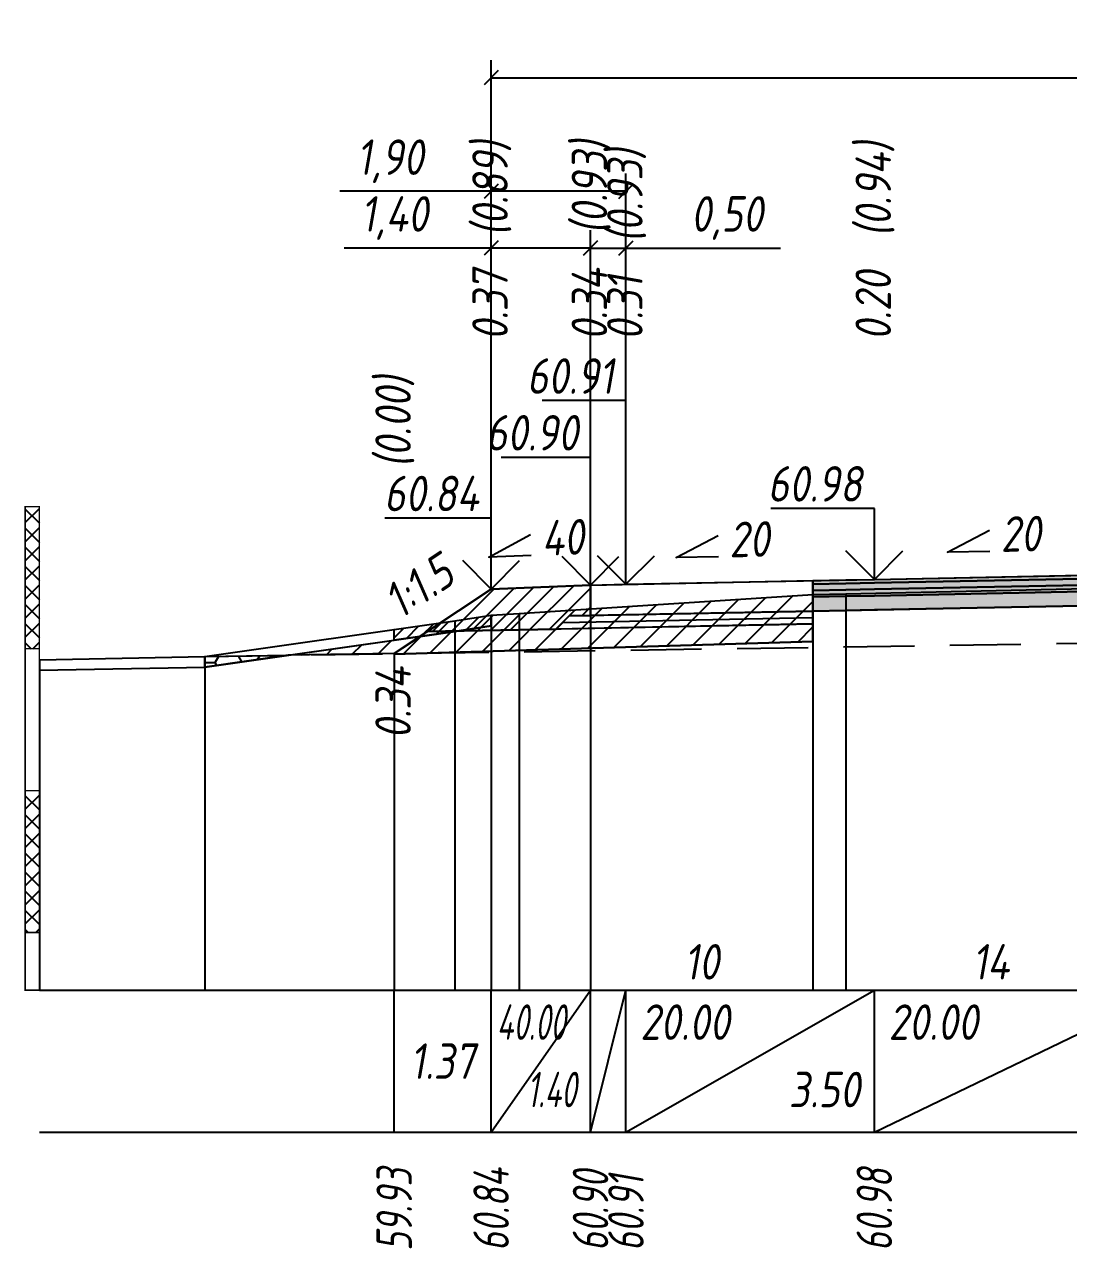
# Model space of a CAD drawing. Extents: x -717 to 1451, y -133302 to 233.
# Drawn here: x 78.9 to 152.5, y -54624.2 to -54537.9 of the extents above; entities that cross this region are included whole.
import ezdxf
from ezdxf.enums import TextEntityAlignment as Align

# ---------------------------------------------------------------- set-up
doc = ezdxf.new("R2010")
doc.units = 0
doc.linetypes.add('штриховая', pattern=[0.75, 0.5, -0.25])
for name, color, linetype in [('Интерполированный поперечник', 2, 'Continuous'), ('Код_514', 1, 'Continuous'), ('Контур_0', 7, 'Continuous'), ('Контур_2521', 7, 'Continuous'), ('Контур_2564', 7, 'Continuous'), ('Контур_2660', 7, 'Continuous'), ('Контур_2665', 7, 'Continuous'), ('Контур_400', 7, 'Continuous'), ('Контур_508', 7, 'Continuous'), ('Контур_512', 7, 'Continuous'), ('Контур_513', 7, 'Continuous'), ('Контур_818', 7, 'Continuous'), ('Красный поперечник', 1, 'Continuous'), ('Линейка абсолютных высот', 7, 'Continuous'), ('Объём_2501', 7, 'Continuous'), ('Объём_2564', 7, 'Continuous'), ('Объём_2650', 7, 'Continuous'), ('Объём_2660', 7, 'Continuous'), ('Объём_2661', 7, 'Continuous'), ('Объём_2665', 7, 'Continuous'), ('Объём_2666', 7, 'Continuous'), ('Объём_2667', 7, 'Continuous'), ('Объём_2668', 7, 'Continuous'), ('Объём_2669', 7, 'Continuous'), ('Объём_2675', 7, 'Continuous'), ('Объём_2753', 7, 'Continuous'), ('Откосы', 7, 'Continuous'), ('Отметки покрытия', 7, 'Continuous'), ('Рабочие отметки', 7, 'Continuous'), ('Рабочие отметки доп.', 7, 'Continuous'), ('Слои выравнивания', 7, 'Continuous'), ('Таблица', 7, 'Continuous'), ('Уклоны проезжей части', 7, 'Continuous'), ('Черный поперечник', 3, 'Continuous')]:
    doc.layers.add(name, color=color, linetype=linetype)
for name, color, linetype, true_color in [('Контур_2540', 2, 'Continuous', 0xffff00), ('Контур_2560', 2, 'Continuous', 0xffff00), ('Контур_2561', 7, 'Continuous', 0xff8040), ('Контур_2562', 3, 'Continuous', 0x00ff00), ('Контур_2563', 7, 'Continuous', 0xff8000), ('Контур_2570', 7, 'Continuous', 0x80ff00), ('Контур_2725', 7, 'Continuous', 0x323232), ('Контур_2736', 4, 'Continuous', 0x00ffff), ('Контур_2737', 4, 'Continuous', 0x00ffff), ('Контур_2738', 4, 'Continuous', 0x00ffff), ('Контур_2739', 4, 'Continuous', 0x00ffff), ('Контур_2741', 4, 'Continuous', 0x00ffff), ('Контур_2742', 4, 'Continuous', 0x00ffff), ('Контур_2743', 4, 'Continuous', 0x00ffff), ('Контур_2744', 7, 'Continuous', 0xa4ffff), ('Контур_2745', 7, 'Continuous', 0xa4ffff), ('Контур_2747', 4, 'Continuous', 0x00ffff), ('Контур_2748', 4, 'Continuous', 0x00ffff), ('Контур_2749', 4, 'Continuous', 0x00ffff), ('Контур_2750', 4, 'Continuous', 0x00ffff), ('Контур_2751', 4, 'Continuous', 0x00ffff), ('Контур_2752', 4, 'Continuous', 0x00ffff), ('Контур_2760', 7, 'Continuous', 0x323232), ('Контур_2761', 7, 'Continuous', 0x323232), ('Контур_2762', 7, 'Continuous', 0x323232), ('Контур_2763', 7, 'Continuous', 0x323232), ('Контур_402', 7, 'Continuous', 0xff6464), ('Контур_703', 4, 'Continuous', 0x00ffff), ('Контур_705', 4, 'Continuous', 0x00ffff), ('Контур_707', 4, 'Continuous', 0x00ffff), ('Контур_720', 131, 'Continuous', 0xaaffff), ('Объём_2500', 7, 'Continuous', 0xc0c0c0), ('Объём_2520', 7, 'Continuous', 0x80ffff), ('Объём_2540', 2, 'Continuous', 0xffff00), ('Объём_2560', 2, 'Continuous', 0xffff00), ('Объём_2561', 7, 'Continuous', 0xff8040), ('Объём_2562', 3, 'Continuous', 0x00ff00), ('Объём_2563', 7, 'Continuous', 0xff8000), ('Объём_2570', 7, 'Continuous', 0x80ff00), ('Объём_2600', 7, 'Continuous', 0x808000), ('Объём_2746', 2, 'Continuous', 0xffff00)]:
    doc.layers.add(name, color=color, linetype=linetype, true_color=true_color)
doc.styles.get("Standard").update_dxf_attribs({"font": 'txt', "height": 2.5})
doc.styles.add('М', font='romand.shx', dxfattribs={"width": 0.8, "oblique": 10, "height": 2.5})
doc.dimstyles.new('ISO-25', dxfattribs={"dimtxt": 2.5, "dimasz": 2.5, "dimexe": 1.25, "dimexo": 0.625, "dimtad": 1, "dimtxsty": 'Standard', "dimcen": 2.5, "dimadec": 0, "dimazin": 0, "dimtfac": 1, "dimtmove": 0, "dimatfit": 3, "dimfxl": 1, "dimarcsym": 0})
pattern_1 = [(45.0000013, (0, 0), (-0.67351924, 0.673519211), []), (135.0000003, (0, 0), (-0.673519222, -0.67351923), [])]

# ---------------------------------------------------------------- blocks, each defined once
blk = doc.blocks.new('_Oblique')
at = {"color": 0, "linetype": 'ByBlock', "lineweight": -2}
blk.add_line((-0.5, -0.5), (0.5, 0.5), dxfattribs=at)
blk = doc.blocks.new('*D1307')
at = {"color": 0, "lineweight": -2, "transparency": 16777216}
for p, q in [((111.832, -54577.165), (111.832, -54552.445)), ((118.832, -54576.885), (118.832, -54552.445)), ((111.832, -54553.695), (101.481, -54553.695)), ((118.832, -54553.695), (111.832, -54553.695))]:
    blk.add_line(p, q, dxfattribs=at)
at = {"layer": 'Defpoints', "color": 0, "transparency": 16777216}
for p in [(118.832, -54553.695), (111.832, -54577.79), (118.832, -54577.51)]:
    blk.add_point(p, dxfattribs=at)
at = {"color": 0, "lineweight": -2, "transparency": 16777216, "rotation": 180}
blk.add_blockref('_Oblique', (111.832, -54553.695), dxfattribs=at)
at = {"color": 0, "lineweight": -2, "transparency": 16777216}
blk.add_blockref('_Oblique', (118.832, -54553.695), dxfattribs=at)
at = {"color": 0, "transparency": 16777216, "insert": (105.021, -54551.582), "char_height": 2.5, "width": 8.75, "attachment_point": 5, "style": 'М'}
blk.add_mtext('1,40', dxfattribs=at)
blk = doc.blocks.new('*D1309')
at = {"color": 0, "lineweight": -2, "transparency": 16777216}
for p, q in [((118.832, -54576.885), (118.832, -54552.445)), ((121.332, -54576.835), (121.332, -54552.445)), ((118.832, -54553.695), (121.332, -54553.695)), ((121.332, -54553.695), (132.215, -54553.695))]:
    blk.add_line(p, q, dxfattribs=at)
at = {"layer": 'Defpoints', "color": 0, "transparency": 16777216}
for p in [(121.332, -54553.695), (118.832, -54577.51), (121.332, -54577.46)]:
    blk.add_point(p, dxfattribs=at)
at = {"color": 0, "lineweight": -2, "transparency": 16777216, "rotation": 180}
blk.add_blockref('_Oblique', (118.832, -54553.695), dxfattribs=at)
at = {"color": 0, "lineweight": -2, "transparency": 16777216}
blk.add_blockref('_Oblique', (121.332, -54553.695), dxfattribs=at)
at = {"color": 0, "transparency": 16777216, "insert": (128.454, -54551.582), "char_height": 2.5, "width": 9.16667, "attachment_point": 5, "style": 'М'}
blk.add_mtext('0,50', dxfattribs=at)
blk = doc.blocks.new('*D1312')
at = {"color": 0, "lineweight": -2, "transparency": 16777216}
for p, q in [((111.832, -54577.165), (111.832, -54548.445)), ((121.332, -54576.835), (121.332, -54548.445)), ((111.832, -54549.695), (101.178, -54549.695)), ((121.332, -54549.695), (111.832, -54549.695))]:
    blk.add_line(p, q, dxfattribs=at)
at = {"layer": 'Defpoints', "color": 0, "transparency": 16777216}
for p in [(121.332, -54549.695), (111.832, -54577.79), (121.332, -54577.46)]:
    blk.add_point(p, dxfattribs=at)
at = {"color": 0, "lineweight": -2, "transparency": 16777216, "rotation": 180}
blk.add_blockref('_Oblique', (111.832, -54549.695), dxfattribs=at)
at = {"color": 0, "lineweight": -2, "transparency": 16777216}
blk.add_blockref('_Oblique', (121.332, -54549.695), dxfattribs=at)
at = {"color": 0, "transparency": 16777216, "insert": (104.718, -54547.582), "char_height": 2.5, "width": 8.75, "attachment_point": 5, "style": 'М'}
blk.add_mtext('1,90', dxfattribs=at)
blk = doc.blocks.new('*D1313')
at = {"color": 0, "lineweight": -2, "transparency": 16777216}
for p, q in [((111.832, -54577.165), (111.832, -54540.445)), ((207.332, -54577.165), (207.332, -54540.445)), ((111.832, -54541.695), (207.332, -54541.695))]:
    blk.add_line(p, q, dxfattribs=at)
at = {"layer": 'Defpoints', "color": 0, "transparency": 16777216}
for p in [(207.332, -54541.695), (111.832, -54577.79), (207.332, -54577.79)]:
    blk.add_point(p, dxfattribs=at)
at = {"color": 0, "lineweight": -2, "transparency": 16777216, "rotation": 180}
blk.add_blockref('_Oblique', (111.832, -54541.695), dxfattribs=at)
at = {"color": 0, "lineweight": -2, "transparency": 16777216}
blk.add_blockref('_Oblique', (207.332, -54541.695), dxfattribs=at)
at = {"color": 0, "transparency": 16777216, "insert": (159.582, -54539.582), "char_height": 2.5, "width": 10.41667, "attachment_point": 5, "style": 'М'}
blk.add_mtext('19,10', dxfattribs=at)

msp = doc.modelspace()

# ---------------------------------------------------------------- hatches: boundary and pattern name
at = {"layer": 'Линейка абсолютных высот'}
h = msp.add_hatch(dxfattribs=at)
h.set_pattern_fill('ANSI37', scale=0.3, style=0)
h.set_pattern_definition(pattern_1)
h.paths.add_polyline_path([(80, -54581.932), (80, -54571.932), (79, -54571.932), (79, -54581.932)])
h = msp.add_hatch(dxfattribs=at)
h.set_pattern_fill('ANSI37', scale=0.3, style=0)
h.set_pattern_definition(pattern_1)
h.paths.add_polyline_path([(80, -54601.932), (80, -54591.932), (79, -54591.932), (79, -54601.932)])
at = {"layer": 'Объём_2563'}
h = msp.add_hatch(dxfattribs=at)
h.set_pattern_fill('ANSI31', color=256, scale=0.3)
h.paths.add_polyline_path([(111.832, -54577.727), (118.832, -54577.447), (118.832, -54579.597), (117.332, -54579.627), (116.413, -54580.546), (107.332, -54580.727)])
at = {"layer": 'Объём_2570'}
h = msp.add_hatch(dxfattribs=at)
h.set_pattern_fill('ANSI31', color=256, scale=0.2)
h.paths.add_polyline_path([(111.842, -54580.314), (109.282, -54580.715), (105, -54581.327), (105, -54580.577), (109.282, -54579.965), (111.842, -54579.564)])
at = {"layer": 'Объём_2600'}
h = msp.add_hatch(dxfattribs=at)
h.set_pattern_fill('ANSI31', color=6, scale=0.4)
h.paths.add_polyline_path([(113.802, -54579.452), (134.502, -54578.123), (134.502, -54581.435), (105, -54582.32), (105, -54582.282), (97.533, -54582.395), (109.282, -54580.715), (111.842, -54580.314), (111.842, -54579.564)])
h = msp.add_hatch(dxfattribs=at)
h.set_pattern_fill('HONEY', color=5, scale=0.3)
h.paths.add_polyline_path([(91.667, -54583.233), (91.667, -54582.483), (97.533, -54582.395)])
at = {"layer": 'Слои выравнивания'}
for color, points in [(2, [(134.502, -54577.134), (136.825, -54577.087), (138.832, -54577.047), (156.95, -54576.685), (159.582, -54576.632), (159.582, -54576.882), (156.95, -54576.935), (138.832, -54577.297), (136.825, -54577.337), (134.502, -54577.384)]), (3, [(134.502, -54577.384), (136.825, -54577.337), (138.832, -54577.297), (156.95, -54576.935), (159.582, -54576.882), (159.582, -54577.332), (156.95, -54577.385), (138.832, -54577.747), (136.825, -54577.787), (134.502, -54577.834)]), (4, [(134.502, -54577.834), (136.825, -54577.787), (138.832, -54577.747), (156.95, -54577.385), (159.582, -54577.332), (159.582, -54577.782), (156.95, -54577.835), (138.832, -54578.197), (136.825, -54578.237), (134.502, -54578.284)]), (5, [(134.502, -54578.284), (136.825, -54578.237), (138.832, -54578.197), (156.95, -54577.835), (159.582, -54577.782), (159.582, -54578.782), (156.95, -54578.835), (138.832, -54579.197), (136.825, -54579.237), (134.502, -54579.284)])]:
    msp.add_hatch(color=color, dxfattribs=at).paths.add_polyline_path(points)

# ---------------------------------------------------------------- linework, layer by layer
at = {"layer": 'Интерполированный поперечник', "linetype": 'штриховая', "ltscale": 10, "flags": 128}
msp.add_lwpolyline([(91.667, -54582.483), (208.089, -54580.723)], dxfattribs=at)
at = {"layer": 'Код_514'}
for p, q in [((105, -54616), (105, -54606)), ((111.832, -54616), (111.832, -54606)), ((111.832, -54616), (118.832, -54606)), ((118.832, -54616), (118.832, -54606)), ((118.832, -54616), (121.332, -54606)), ((121.332, -54616), (121.332, -54606)), ((121.332, -54616), (138.832, -54606)), ((138.832, -54616), (138.832, -54606)), ((138.832, -54616), (159.582, -54606))]:
    msp.add_line(p, q, dxfattribs=at)
at = {"layer": 'Контур_0', "flags": 128}
for points in [[(111.832, -54577.727), (105, -54582.282), (105, -54582.282), (105, -54582.282), (105, -54582.282), (105, -54582.282), (105, -54582.282), (105, -54582.282), (105, -54582.282), (105, -54582.282), (105, -54582.282), (105, -54582.282), (105, -54582.282), (105, -54582.282), (105, -54582.282), (105, -54582.282)], [(111.832, -54577.727), (105, -54582.282), (105, -54582.282), (105, -54582.282), (105, -54582.282), (105, -54582.282), (105, -54582.282), (105, -54582.282), (105, -54582.282), (105, -54582.282), (105, -54582.282), (105, -54582.282), (105, -54582.282), (105, -54582.282), (105, -54582.282), (105, -54582.282), (105, -54582.282), (105, -54582.282), (105, -54582.282), (105, -54582.282), (105, -54582.282), (105, -54582.282), (105, -54582.282), (105, -54582.282), (105, -54582.282), (105, -54582.282), (105, -54582.282), (105, -54582.282), (105, -54582.282), (105, -54582.282)], [(121.332, -54579.547), (118.832, -54579.597), (118.832, -54577.447), (134.502, -54577.134), (134.502, -54579.284), (121.332, -54579.547), (121.332, -54579.547)], [(107.332, -54580.727), (116.413, -54580.546), (117.332, -54579.627), (118.832, -54579.597)], [(117.332, -54579.627), (134.502, -54579.284), (134.502, -54580.184), (116.413, -54580.546), (117.332, -54579.627), (117.332, -54579.627)]]:
    msp.add_lwpolyline(points, dxfattribs=at)
at = {"layer": 'Контур_2521', "color": 250, "flags": 128}
msp.add_lwpolyline([(116.873, -54580.087), (134.502, -54579.734)], dxfattribs=at)
at = {"layer": 'Контур_2540', "flags": 128}
msp.add_lwpolyline([(107.332, -54580.727), (134.502, -54580.184), (134.502, -54581.435), (105, -54582.32), (105, -54582.282), (107.332, -54580.727), (107.332, -54580.727)], dxfattribs=at)
at = {"layer": 'Контур_2560', "flags": 128}
msp.add_lwpolyline([(111.832, -54577.727), (111.832, -54577.727), (111.832, -54577.727), (118.832, -54577.447)], dxfattribs=at)
at = {"layer": 'Контур_2561', "flags": 128}
msp.add_lwpolyline([(118.832, -54577.447), (118.832, -54577.447), (111.832, -54577.727), (111.832, -54577.727), (118.832, -54577.447)], dxfattribs=at)
at = {"layer": 'Контур_2562', "flags": 128}
msp.add_lwpolyline([(111.832, -54577.727), (111.832, -54577.727), (111.832, -54577.727), (111.832, -54577.727), (111.832, -54577.727)], dxfattribs=at)
at = {"layer": 'Контур_2563', "flags": 128}
msp.add_lwpolyline([(111.832, -54577.727), (118.832, -54577.447), (118.832, -54579.597), (117.332, -54579.627), (116.413, -54580.546), (107.332, -54580.727), (111.832, -54577.727), (111.832, -54577.727)], dxfattribs=at)
at = {"layer": 'Контур_2564', "flags": 128}
msp.add_lwpolyline([(111.832, -54577.727), (118.832, -54577.447)], dxfattribs=at)
at = {"layer": 'Контур_2570', "flags": 128}
msp.add_lwpolyline([(80, -54583.457), (91.667, -54583.233), (91.667, -54583.233), (109.282, -54580.715), (111.842, -54580.314), (111.842, -54579.564), (113.802, -54579.452), (134.502, -54578.123), (136.825, -54578.07), (156.95, -54577.627), (159.582, -54577.667), (176.485, -54577.92), (178.275, -54577.944), (180.004, -54578.077), (197.978, -54579.216), (197.978, -54579.966), (200.723, -54580.41), (208.089, -54581.473), (208.089, -54581.473), (238.946, -54579.174), (245.587, -54578.717), (257.369, -54578.804)], dxfattribs=at)
at = {"layer": 'Контур_2660', "flags": 128}
msp.add_lwpolyline([(105, -54582.32), (134.502, -54581.435)], dxfattribs=at)
at = {"layer": 'Контур_2665', "flags": 128}
msp.add_lwpolyline([(111.832, -54577.727), (111.832, -54577.727)], dxfattribs=at)
at = {"layer": 'Контур_2725', "flags": 128}
msp.add_lwpolyline([(134.502, -54579.284), (136.825, -54579.237), (138.832, -54579.197), (156.95, -54578.835), (159.582, -54578.782), (176.485, -54579.12), (178.275, -54579.156)], dxfattribs=at)
at = {"layer": 'Контур_2736', "flags": 128}
msp.add_lwpolyline([(111.832, -54577.727), (105, -54582.282)], dxfattribs=at)
at = {"layer": 'Контур_2737', "flags": 128}
msp.add_lwpolyline([(105, -54582.282), (105, -54582.282)], dxfattribs=at)
at = {"layer": 'Контур_2738', "flags": 128}
msp.add_lwpolyline([(105, -54582.282), (105, -54582.282)], dxfattribs=at)
at = {"layer": 'Контур_2739', "flags": 128}
msp.add_lwpolyline([(105, -54582.282), (105, -54582.282)], dxfattribs=at)
at = {"layer": 'Контур_2741', "flags": 128}
msp.add_lwpolyline([(105, -54582.282), (105, -54582.282)], dxfattribs=at)
at = {"layer": 'Контур_2742', "flags": 128}
msp.add_lwpolyline([(105, -54582.282), (105, -54582.282)], dxfattribs=at)
at = {"layer": 'Контур_2743', "flags": 128}
msp.add_lwpolyline([(105, -54582.282), (105, -54582.282)], dxfattribs=at)
at = {"layer": 'Контур_2744', "flags": 128}
msp.add_lwpolyline([(105, -54582.282), (105, -54582.282)], dxfattribs=at)
msp.add_lwpolyline([(105, -54582.282), (105, -54582.282)], dxfattribs=at)
msp.add_lwpolyline([(105, -54582.282), (105, -54582.282)], dxfattribs=at)
msp.add_lwpolyline([(105, -54582.282), (105, -54582.282)], dxfattribs=at)
msp.add_lwpolyline([(105, -54582.282), (105, -54582.282)], dxfattribs=at)
msp.add_lwpolyline([(105, -54582.282), (105, -54582.282)], dxfattribs=at)
at = {"layer": 'Контур_2745', "flags": 128}
msp.add_lwpolyline([(105, -54582.282), (105, -54582.282)], dxfattribs=at)
msp.add_lwpolyline([(105, -54582.282), (105, -54582.282)], dxfattribs=at)
msp.add_lwpolyline([(105, -54582.282), (105, -54582.282)], dxfattribs=at)
msp.add_lwpolyline([(105, -54582.282), (105, -54582.282)], dxfattribs=at)
msp.add_lwpolyline([(105, -54582.282), (105, -54582.282)], dxfattribs=at)
msp.add_lwpolyline([(105, -54582.282), (105, -54582.282)], dxfattribs=at)
at = {"layer": 'Контур_2747', "flags": 128}
msp.add_lwpolyline([(105, -54582.282), (105, -54582.282)], dxfattribs=at)
at = {"layer": 'Контур_2748', "flags": 128}
msp.add_lwpolyline([(105, -54582.282), (105, -54582.282)], dxfattribs=at)
at = {"layer": 'Контур_2749', "flags": 128}
msp.add_lwpolyline([(105, -54582.282), (105, -54582.282)], dxfattribs=at)
at = {"layer": 'Контур_2750', "flags": 128}
msp.add_lwpolyline([(105, -54582.282), (105, -54582.282)], dxfattribs=at)
at = {"layer": 'Контур_2751', "flags": 128}
msp.add_lwpolyline([(105, -54582.282), (105, -54582.282)], dxfattribs=at)
at = {"layer": 'Контур_2752', "flags": 128}
msp.add_lwpolyline([(105, -54582.282), (105, -54582.282)], dxfattribs=at)
at = {"layer": 'Контур_2760', "flags": 128}
msp.add_lwpolyline([(134.502, -54577.134), (136.825, -54577.087), (138.832, -54577.047), (156.95, -54576.685), (159.582, -54576.632), (176.485, -54576.97), (178.275, -54577.006)], dxfattribs=at)
at = {"layer": 'Контур_2761', "flags": 128}
msp.add_lwpolyline([(134.502, -54577.384), (136.825, -54577.337), (138.832, -54577.297), (156.95, -54576.935), (159.582, -54576.882), (176.485, -54577.22), (178.275, -54577.256)], dxfattribs=at)
at = {"layer": 'Контур_2762', "flags": 128}
msp.add_lwpolyline([(134.502, -54577.834), (136.825, -54577.787), (138.832, -54577.747), (156.95, -54577.385), (159.582, -54577.332), (176.485, -54577.67), (178.275, -54577.706)], dxfattribs=at)
at = {"layer": 'Контур_2763', "flags": 128}
msp.add_lwpolyline([(134.502, -54578.284), (136.825, -54578.237), (138.832, -54578.197), (156.95, -54577.835), (159.582, -54577.782), (176.485, -54578.12), (178.275, -54578.156)], dxfattribs=at)
at = {"layer": 'Контур_400', "flags": 128}
msp.add_lwpolyline([(118.832, -54577.447), (121.332, -54577.397), (121.332, -54577.397), (121.332, -54577.397), (121.332, -54577.397), (121.332, -54577.397), (121.332, -54577.397), (138.832, -54577.047), (159.582, -54576.632)], dxfattribs=at)
at = {"layer": 'Контур_402', "flags": 128}
msp.add_lwpolyline([(105, -54582.32), (134.502, -54581.435), (134.502, -54579.284), (159.582, -54578.782), (178.275, -54579.156), (178.275, -54581.243), (214.223, -54582.322)], dxfattribs=at)
at = {"layer": 'Контур_508', "flags": 128}
msp.add_lwpolyline([(105, -54582.32), (134.502, -54581.435), (134.502, -54579.284), (159.582, -54578.782), (178.275, -54579.156), (178.275, -54581.243), (214.223, -54582.322), (219.741, -54586), (221.741, -54586), (232.369, -54578.914)], dxfattribs=at)
at = {"layer": 'Контур_512', "flags": 128}
msp.add_lwpolyline([(105, -54582.32), (134.502, -54581.435)], dxfattribs=at)
at = {"layer": 'Контур_513', "flags": 128}
msp.add_lwpolyline([(105, -54582.32), (134.502, -54581.435), (134.502, -54579.284), (159.582, -54578.782), (178.275, -54579.156), (178.275, -54581.243), (214.223, -54582.322), (219.741, -54586), (221.741, -54586), (232.369, -54578.914)], dxfattribs=at)
at = {"layer": 'Контур_703', "flags": 128}
for points in [[(111.832, -54577.727), (105, -54582.282)], [(105, -54582.282), (105, -54582.282)]]:
    msp.add_lwpolyline(points, dxfattribs=at)
at = {"layer": 'Контур_705', "flags": 128}
msp.add_lwpolyline([(105, -54582.282), (105, -54582.282)], dxfattribs=at)
at = {"layer": 'Контур_707', "flags": 128}
msp.add_lwpolyline([(105, -54582.282), (105, -54582.282)], dxfattribs=at)
at = {"layer": 'Контур_720', "flags": 128}
msp.add_lwpolyline([(105, -54582.282), (105, -54582.282)], dxfattribs=at)
at = {"layer": 'Контур_818', "flags": 128}
msp.add_lwpolyline([(105, -54581.327), (109.282, -54580.715), (111.842, -54580.314), (111.842, -54579.564), (113.802, -54579.452), (134.502, -54578.123), (136.825, -54578.07), (156.95, -54577.627), (159.582, -54577.667), (176.485, -54577.92), (178.275, -54577.944), (180.004, -54578.077), (197.978, -54579.216), (197.978, -54579.966), (200.723, -54580.41), (208.089, -54581.473), (208.089, -54581.473), (232.369, -54579.664)], dxfattribs=at)
at = {"layer": 'Красный поперечник'}
for p, q in [((121.332, -54577.397), (138.832, -54577.047)), ((138.832, -54577.047), (159.582, -54576.632)), ((105, -54582.282), (111.832, -54577.727)), ((111.832, -54577.727), (118.832, -54577.447)), ((118.832, -54577.447), (121.332, -54577.397)), ((134.502, -54581.435), (134.502, -54606)), ((105, -54582.32), (105, -54606))]:
    msp.add_line(p, q, dxfattribs=at)
at = {"layer": 'Линейка абсолютных высот', "color": 7, "const_width": 0.1, "flags": 128}
for points in [[(80, -54581.932), (80, -54571.932), (79, -54571.932), (79, -54581.932), (80, -54581.932)], [(80, -54591.932), (80, -54581.932), (79, -54581.932), (79, -54591.932), (80, -54591.932)], [(80, -54601.932), (80, -54591.932), (79, -54591.932), (79, -54601.932), (80, -54601.932)], [(80, -54606), (80, -54601.932), (79, -54601.932), (79, -54606), (80, -54606)]]:
    msp.add_lwpolyline(points, dxfattribs=at)
at = {"layer": 'Объём_2500', "flags": 128}
msp.add_lwpolyline([(121.332, -54579.547), (118.832, -54579.597), (118.832, -54577.447), (134.502, -54577.134), (134.502, -54579.284), (121.332, -54579.547), (121.332, -54579.547)], dxfattribs=at)
at = {"layer": 'Объём_2501', "flags": 128}
msp.add_lwpolyline([(118.832, -54577.447), (121.332, -54577.397), (121.332, -54577.397), (121.332, -54577.397), (121.332, -54577.397), (121.332, -54577.397), (121.332, -54577.397), (138.832, -54577.047), (159.582, -54576.632)], dxfattribs=at)
at = {"layer": 'Объём_2520', "color": 250, "flags": 128}
msp.add_lwpolyline([(117.332, -54579.627), (134.502, -54579.284), (134.502, -54580.184), (116.413, -54580.546), (117.332, -54579.627), (117.332, -54579.627)], dxfattribs=at)
at = {"layer": 'Объём_2540', "flags": 128}
msp.add_lwpolyline([(107.332, -54580.727), (134.502, -54580.184), (134.502, -54581.435), (105, -54582.32), (105, -54582.282), (107.332, -54580.727), (107.332, -54580.727)], dxfattribs=at)
at = {"layer": 'Объём_2560', "flags": 128}
msp.add_lwpolyline([(111.832, -54577.727), (111.832, -54577.727), (111.832, -54577.727), (118.832, -54577.447)], dxfattribs=at)
at = {"layer": 'Объём_2561', "flags": 128}
msp.add_lwpolyline([(118.832, -54577.447), (118.832, -54577.447), (111.832, -54577.727), (111.832, -54577.727), (118.832, -54577.447)], dxfattribs=at)
at = {"layer": 'Объём_2562', "flags": 128}
msp.add_lwpolyline([(111.832, -54577.727), (111.832, -54577.727), (111.832, -54577.727), (111.832, -54577.727), (111.832, -54577.727)], dxfattribs=at)
at = {"layer": 'Объём_2563', "color": 250, "flags": 128}
msp.add_lwpolyline([(111.832, -54577.727), (118.832, -54577.447), (118.832, -54579.597), (117.332, -54579.627), (116.413, -54580.546), (107.332, -54580.727), (111.832, -54577.727), (111.832, -54577.727)], dxfattribs=at)
at = {"layer": 'Объём_2564', "flags": 128}
msp.add_lwpolyline([(111.832, -54577.727), (118.832, -54577.447)], dxfattribs=at)
at = {"layer": 'Объём_2570', "flags": 128}
msp.add_lwpolyline([(111.842, -54580.314), (109.282, -54580.715), (105, -54581.327), (105, -54580.577), (109.282, -54579.965), (111.842, -54579.564), (111.842, -54580.314), (111.842, -54580.314)], dxfattribs=at)
at = {"layer": 'Объём_2600', "color": 5, "flags": 128}
msp.add_lwpolyline([(91.667, -54583.233), (91.667, -54582.483), (97.533, -54582.395), (91.667, -54583.233), (91.667, -54583.233)], dxfattribs=at)
at = {"layer": 'Объём_2650', "color": 6, "flags": 128}
msp.add_lwpolyline([(113.802, -54579.452), (134.502, -54578.123), (134.502, -54581.435), (105, -54582.32), (105, -54582.282), (97.533, -54582.395), (109.282, -54580.715), (111.842, -54580.314), (111.842, -54579.564), (113.802, -54579.452), (113.802, -54579.452)], dxfattribs=at)
at = {"layer": 'Объём_2660', "flags": 128}
msp.add_lwpolyline([(105, -54582.32), (134.502, -54581.435)], dxfattribs=at)
at = {"layer": 'Объём_2661', "flags": 128}
msp.add_lwpolyline([(111.832, -54577.727), (105, -54582.282)], dxfattribs=at)
at = {"layer": 'Объём_2665', "flags": 128}
msp.add_lwpolyline([(111.832, -54577.727), (111.832, -54577.727)], dxfattribs=at)
at = {"layer": 'Объём_2666', "flags": 128}
msp.add_lwpolyline([(111.832, -54577.727), (105, -54582.282)], dxfattribs=at)
at = {"layer": 'Объём_2667', "flags": 128}
msp.add_lwpolyline([(105, -54582.282), (105, -54582.282)], dxfattribs=at)
msp.add_lwpolyline([(105, -54582.282), (105, -54582.282)], dxfattribs=at)
at = {"layer": 'Объём_2668', "flags": 128}
msp.add_lwpolyline([(105, -54582.282), (105, -54582.282)], dxfattribs=at)
msp.add_lwpolyline([(105, -54582.282), (105, -54582.282)], dxfattribs=at)
at = {"layer": 'Объём_2669', "flags": 128}
msp.add_lwpolyline([(105, -54582.282), (105, -54582.282)], dxfattribs=at)
msp.add_lwpolyline([(105, -54582.282), (105, -54582.282)], dxfattribs=at)
at = {"layer": 'Объём_2675', "flags": 128}
msp.add_lwpolyline([(105, -54582.282), (105, -54582.282)], dxfattribs=at)
msp.add_lwpolyline([(105, -54582.282), (105, -54582.282)], dxfattribs=at)
msp.add_lwpolyline([(105, -54582.282), (105, -54582.282)], dxfattribs=at)
msp.add_lwpolyline([(105, -54582.282), (105, -54582.282)], dxfattribs=at)
msp.add_lwpolyline([(105, -54582.282), (105, -54582.282)], dxfattribs=at)
msp.add_lwpolyline([(105, -54582.282), (105, -54582.282)], dxfattribs=at)
msp.add_lwpolyline([(105, -54582.282), (105, -54582.282)], dxfattribs=at)
msp.add_lwpolyline([(105, -54582.282), (105, -54582.282)], dxfattribs=at)
msp.add_lwpolyline([(105, -54582.282), (105, -54582.282)], dxfattribs=at)
msp.add_lwpolyline([(105, -54582.282), (105, -54582.282)], dxfattribs=at)
msp.add_lwpolyline([(105, -54582.282), (105, -54582.282)], dxfattribs=at)
msp.add_lwpolyline([(105, -54582.282), (105, -54582.282)], dxfattribs=at)
at = {"layer": 'Объём_2746', "flags": 128}
msp.add_lwpolyline([(109.282, -54580.715), (111.842, -54580.314), (111.842, -54579.564), (113.802, -54579.452), (134.502, -54578.123), (134.502, -54581.435), (105, -54582.32), (105, -54582.282), (106.823, -54581.066), (109.282, -54580.715), (109.282, -54580.715)], dxfattribs=at)
at = {"layer": 'Объём_2753', "flags": 128}
msp.add_lwpolyline([(134.502, -54577.134), (134.502, -54577.134)], dxfattribs=at)
at = {"layer": 'Откосы', "color": 1, "flags": 128}
for points in [[(146.981, -54575.073), (143.982, -54575.133), (146.951, -54573.573)], [(114.657, -54575.374), (111.659, -54575.494), (114.597, -54573.875)], [(127.856, -54575.456), (124.857, -54575.516), (127.826, -54573.956)]]:
    msp.add_lwpolyline(points, dxfattribs=at)
at = {"layer": 'Отметки покрытия', "color": 1}
for p, q in [((121.332, -54564.447), (115.432, -54564.447)), ((121.332, -54577.397), (121.332, -54564.447)), ((118.832, -54568.447), (112.532, -54568.447)), ((118.832, -54577.447), (118.832, -54568.447)), ((111.832, -54572.727), (104.332, -54572.727)), ((111.832, -54577.727), (111.832, -54572.727)), ((138.832, -54572.047), (131.532, -54572.047)), ((138.832, -54577.047), (138.832, -54572.047)), ((138.832, -54577.047), (136.832, -54575.047)), ((138.832, -54577.047), (140.832, -54575.047)), ((111.832, -54577.727), (109.832, -54575.727)), ((111.832, -54577.727), (113.832, -54575.727)), ((118.832, -54577.447), (116.832, -54575.447)), ((118.832, -54577.447), (120.832, -54575.447)), ((121.332, -54577.397), (119.332, -54575.397)), ((121.332, -54577.397), (123.332, -54575.397))]:
    msp.add_line(p, q, dxfattribs=at)
at = {"layer": 'Слои выравнивания'}
for p, q in [((118.832, -54577.447), (118.832, -54606)), ((134.502, -54577.134), (134.502, -54606))]:
    msp.add_line(p, q, dxfattribs=at)
at = {"layer": 'Слои выравнивания', "color": 2, "flags": 128}
msp.add_lwpolyline([(134.502, -54577.134), (136.825, -54577.087), (138.832, -54577.047), (156.95, -54576.685), (159.582, -54576.632), (159.582, -54576.882), (156.95, -54576.935), (138.832, -54577.297), (136.825, -54577.337), (134.502, -54577.384)], close=True, dxfattribs=at)
at = {"layer": 'Слои выравнивания', "color": 3, "flags": 128}
msp.add_lwpolyline([(134.502, -54577.384), (136.825, -54577.337), (138.832, -54577.297), (156.95, -54576.935), (159.582, -54576.882), (159.582, -54577.332), (156.95, -54577.385), (138.832, -54577.747), (136.825, -54577.787), (134.502, -54577.834)], close=True, dxfattribs=at)
at = {"layer": 'Слои выравнивания', "color": 4, "flags": 128}
msp.add_lwpolyline([(134.502, -54577.834), (136.825, -54577.787), (138.832, -54577.747), (156.95, -54577.385), (159.582, -54577.332), (159.582, -54577.782), (156.95, -54577.835), (138.832, -54578.197), (136.825, -54578.237), (134.502, -54578.284)], close=True, dxfattribs=at)
at = {"layer": 'Слои выравнивания', "color": 5, "flags": 128}
msp.add_lwpolyline([(134.502, -54578.284), (136.825, -54578.237), (138.832, -54578.197), (156.95, -54577.835), (159.582, -54577.782), (159.582, -54578.782), (156.95, -54578.835), (138.832, -54579.197), (136.825, -54579.237), (134.502, -54579.284)], close=True, dxfattribs=at)
at = {"layer": 'Таблица'}
for p, q in [((80, -54606), (257.369, -54606)), ((80, -54616), (257.369, -54616))]:
    msp.add_line(p, q, dxfattribs=at)
at = {"layer": 'Черный поперечник', "color": 7}
for p, q in [((134.502, -54578.123), (134.502, -54606)), ((136.825, -54578.07), (136.825, -54606)), ((111.842, -54579.564), (111.842, -54606)), ((113.802, -54579.452), (113.802, -54606)), ((109.282, -54579.965), (109.282, -54606)), ((80, -54582.707), (80, -54606)), ((91.667, -54582.483), (91.667, -54606))]:
    msp.add_line(p, q, dxfattribs=at)
at = {"layer": 'Черный поперечник', "flags": 128}
msp.add_lwpolyline([(80, -54582.707), (91.667, -54582.483), (109.282, -54579.965), (111.842, -54579.564), (113.802, -54579.452), (134.502, -54578.123), (136.825, -54578.07), (156.95, -54577.627), (159.582, -54577.667), (176.485, -54577.92), (178.275, -54577.944), (180.004, -54578.077), (197.978, -54579.216), (200.723, -54579.66), (208.089, -54580.723), (238.946, -54578.424), (245.587, -54577.967), (257.369, -54578.054)], dxfattribs=at)

# ---------------------------------------------------------------- texts
at = {"layer": 'Код_514', "style": 'М', "oblique": 10}
for s, width, p in [('40.00', 0.6, (112.218, -54607)), ('20.00', 0.8, (122.332, -54607)), ('20.00', 0.8, (139.832, -54607))]:
    msp.add_text(s, height=2.5, dxfattribs=dict(at, width=width)).set_placement(p, align=Align.TOP_LEFT)
at = {"layer": 'Код_514', "style": 'М', "oblique": 10, "width": 0.8}
msp.add_text('1.37', height=2.5, dxfattribs=at).set_placement((108.416, -54611), align=Align.MIDDLE_CENTER)
at = {"layer": 'Код_514', "style": 'М', "oblique": 10}
for s, width, p in [('1.40', 0.6, (117.832, -54615)), ('3.50', 0.8, (137.832, -54615))]:
    msp.add_text(s, height=2.5, dxfattribs=dict(at, width=width)).set_placement(p, align=Align.BOTTOM_RIGHT)
at = {"layer": 'Код_514', "style": 'М', "oblique": 10, "width": 0.7}
for s, p in [('59.93', (105, -54624.382)), ('60.84', (111.832, -54624.382)), ('60.98', (138.832, -54624.382)), ('60.90', (118.832, -54624.382)), ('60.91', (121.332, -54624.382))]:
    msp.add_text(s, height=2.5, rotation=90, dxfattribs=at).set_placement(p, align=Align.MIDDLE_LEFT)
at = {"layer": 'Отметки покрытия', "color": 1, "style": 'М', "oblique": 10, "width": 0.8}
for s, p in [('60.91', (120.473, -54564.716)), ('60.90', (117.973, -54568.716)), ('60.98', (137.973, -54572.316)), ('60.84', (110.973, -54572.996))]:
    msp.add_text(s, height=2.5, dxfattribs=at).set_placement(p, align=Align.BOTTOM_RIGHT)
at = {"layer": 'Рабочие отметки', "color": 1, "style": 'М', "oblique": 10, "width": 0.8}
for s, p in [('0.37', (111.754, -54560.197)), ('0.34', (118.754, -54560.197)), ('0.31', (121.254, -54560.197)), ('0.20', (138.754, -54560.197))]:
    msp.add_text(s, height=2.5, rotation=90, dxfattribs=at).set_placement(p, align=Align.MIDDLE_LEFT)
msp.add_text('0.34', height=2.5, rotation=90, dxfattribs=at).set_placement((104.922, -54583.213), align=Align.MIDDLE_RIGHT)
at = {"layer": 'Рабочие отметки доп.', "color": 1, "style": 'М', "oblique": 10, "width": 0.8}
for s, p in [('(0.89)', (111.754, -54552.847)), ('(0.93)', (118.754, -54552.697)), ('(0.94)', (138.754, -54552.897)), ('(0.93)', (121.254, -54553.297)), ('(0.00)', (104.922, -54569.16))]:
    msp.add_text(s, height=2.5, rotation=90, dxfattribs=at).set_placement(p, align=Align.MIDDLE_LEFT)
at = {"layer": 'Слои выравнивания', "style": 'М', "oblique": 10, "width": 0.8}
for s, p in [('10', (126.667, -54606)), ('14', (147.042, -54606))]:
    msp.add_text(s, height=2.5, dxfattribs=at).set_placement(p, align=Align.BOTTOM_CENTER)
at = {"layer": 'Уклоны проезжей части', "color": 1, "style": 'М', "oblique": 10, "width": 0.8}
for s, rotation, p in [('20', 1.14576, (149.187, -54575.84)), ('40', 2.29061, (116.961, -54576.09)), ('20', 1.14576, (130.062, -54576.223)), ('1:1.5', 33.69007, (107.861, -54579.173))]:
    msp.add_text(s, height=2.5, rotation=rotation, dxfattribs=at).set_placement(p, align=Align.BOTTOM_CENTER)

# ---------------------------------------------------------------- dimensions: what is measured, and where the dimension line sits
at = {"color": 5}
dim = msp.add_linear_dim(base=(207.332, -54541.695), p1=(111.832, -54577.79), p2=(207.332, -54577.79), angle=180, dimstyle='ISO-25', override={"dimasz": 1, "dimlfac": 0.2, "dimzin": 0, "dimtxsty": 'М', "dimblk1": 'Oblique', "dimblk2": 'Oblique', "dimsah": 1}, dxfattribs=at)
dim.commit()
dim.dimension.update_dxf_attribs({"geometry": '*D1313', "text_midpoint": (159.582, -54539.582)})
for base, p1, p2, picture, middle in [((121.332, -54549.695), (111.832, -54577.79), (121.332, -54577.46), '*D1312', (104.718, -54549.695)), ((118.832, -54553.695), (111.832, -54577.79), (118.832, -54577.51), '*D1307', (105.021, -54553.695)), ((121.332, -54553.695), (118.832, -54577.51), (121.332, -54577.46), '*D1309', (128.454, -54553.695))]:
    dim = msp.add_linear_dim(base=base, p1=p1, p2=p2, angle=180, dimstyle='ISO-25', override={"dimasz": 1, "dimlfac": 0.2, "dimzin": 0, "dimtxsty": 'М', "dimblk1": 'Oblique', "dimblk2": 'Oblique', "dimsah": 1}, dxfattribs=at)
    dim.commit()
    dim.dimension.update_dxf_attribs({"geometry": picture, "text_midpoint": middle, "dimtype": 160})

doc.saveas('drawing.dxf')
